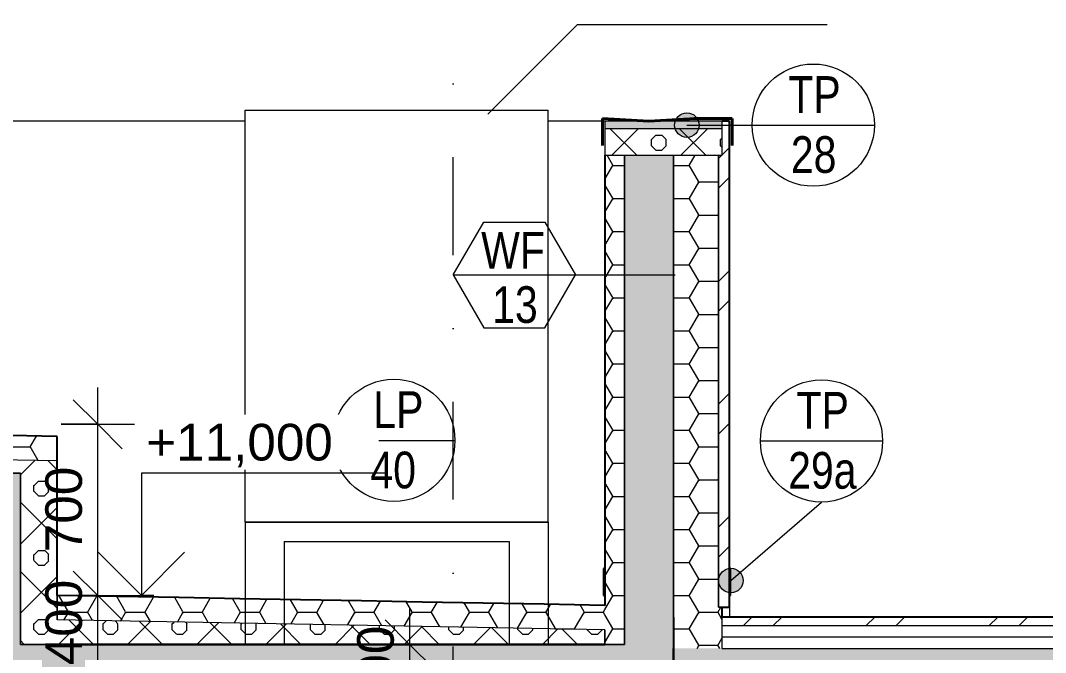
# Model space of a CAD drawing. Header units: millimetres. Extents: x 51291 to 245431, y -8645 to 72638.
# Drawn here: x 237540 to 241733, y 10767 to 13351 of the extents above; entities that cross this region are included whole.
import ezdxf

# ---------------------------------------------------------------- set-up
doc = ezdxf.new("R2010")
doc.units = ezdxf.units.MM
doc.linetypes.add('HA_Dash_3mm-S1mm', pattern=[300, 200, -100])
doc.linetypes.add('HA_DashDot_10mm-S3mm', pattern=[1000, 400, -300, 0, -300])
for name, color, linetype, lineweight in [('A-____-____-DIMS', 9, 'Continuous', 5), ('A-____-____-DIMS-100', 9, 'Continuous', 5), ('A-DETL-____-THIN', 9, 'Continuous', 9), ('A-DETL-____-WIDE', 9, 'Continuous', 40), ('A-DETL-GENF-OTLN', 9, 'Continuous', 9), ('A-FLOR-____-MCUT', 9, 'Continuous', 25), ('A-FLOR-____-PATT', 9, 'Continuous', 25), ('A-GENM-____-IDEN', 9, 'Continuous', 9), ('A-GENM-____-MCUT', 9, 'Continuous', 25), ('A-GENM-____-OTLN', 9, 'Continuous', 9), ('A-ROOF-____-MCUT', 9, 'Continuous', 25), ('A-ROOF-____-PATT', 9, 'Continuous', 25), ('A-WALL-____-MCUT', 9, 'Continuous', 25), ('A-WALL-____-OTLN', 9, 'Continuous', 9), ('A-WALL-____-PATT', 9, 'Continuous', 25), ('G-____-____-DIMS', 9, 'Continuous', 5), ('G-____-____-TEXT', 9, 'Continuous', 5), ('S-GRID-____-OTLN', 9, 'Continuous', 5)]:
    doc.layers.add(name, color=color, linetype=linetype, lineweight=lineweight)
doc.styles.add('Arial_1', font='arial.ttf', dxfattribs={"height": 150})
doc.styles.add('Arial_3', font='arial.ttf', dxfattribs={"width": 0.8, "height": 150})
doc.dimstyles.new('Inner_Dimensions', dxfattribs={"dimscale": 304.8, "dimtxt": 153.03891, "dimasz": 0.656168, "dimexe": 0.492126, "dimexo": 0.0625, "dimgap": 0.065617, "dimtad": 1, "dimdec": 0, "dimzin": 0, "dimdsep": 46, "dimtxsty": 'Arial_1', "dimblk1": 'OBLIQUE', "dimblk2": 'OBLIQUE', "dimsah": 1, "dimcen": 0.09, "dimdle": 0.492126, "dimazin": 0, "dimtfac": 1, "dimtdec": 4, "dimtix": 1, "dimtmove": 0, "dimatfit": 3, "dimfxl": 0.492126, "dimfxlon": 1, "dimtvp": 1, "dimtolj": 1, "dimtzin": 0, "dimlwd": 9, "dimlwe": 9, "dimarcsym": 2})
doc.dimstyles.new('Inner_Dimensions_2', dxfattribs={"dimscale": 304.8, "dimtxt": 153.03891, "dimasz": 0.656168, "dimexe": 0.492126, "dimexo": 0.0625, "dimgap": 0.065617, "dimtad": 1, "dimdec": 0, "dimzin": 0, "dimdsep": 46, "dimtxsty": 'Arial_1', "dimblk1": 'OBLIQUE', "dimblk2": 'OBLIQUE', "dimsah": 1, "dimcen": 0.09, "dimdle": 0.492126, "dimazin": 0, "dimtfac": 1, "dimtdec": 4, "dimtix": 1, "dimtmove": 2, "dimatfit": 3, "dimfxl": 0.492126, "dimfxlon": 1, "dimtvp": 1, "dimtolj": 1, "dimtzin": 0, "dimlwd": 9, "dimlwe": 9, "dimarcsym": 2})
pattern_1 = [(0, (-4371.95, 1865.4), (117.188, 67.658), [78.125, -156.25]), (120, (-4371.95, 1865.4), (-117.18705, 67.65792), [78.125, -156.25]), (60, (-4371.95, 1865.4), (0.00045, 135.31679), [0, -156.25, 78.125, 0])]
pattern_2 = [(45, (-4301.24, 1865.4), (-141.4214, 141.4214), []), (0, (-4075.9, 1931.64), (141.421, 141.421), [25, -257.843]), (45, (-4050.9, 1931.64), (-141.4214, 141.4214), [25, -175]), (90, (-4033.22, 1949.32), (-141.421, 141.421), [25, -257.843]), (135, (-4033.22, 1974.32), (-141.4214, -141.4214), [25, -175]), (0, (-4075.9, 1992), (141.421, 141.421), [25, -257.843]), (45, (-4093.57, 1974.32), (-141.4214, 141.4214), [25, -175]), (90, (-4093.57, 1949.32), (-141.421, 141.421), [25, -257.843]), (135, (-4075.9, 1931.64), (-141.4214, -141.4214), [25, -175]), (135, (-4108.4, 1865.4), (-141.4214, -141.4214), [])]
pattern_3 = [(45, (-4371.95, 1865.4), (-251.447, 251.447), []), (45, (-4371.95, 2246.4), (-251.447, 251.447), [])]

# ---------------------------------------------------------------- blocks, each defined once
blk = doc.blocks.new('HA_GM_Generic Box - VRV Jednotka-1758930-ŘEZ H-H OBJEKT D')
at = {"layer": 'A-GENM-____-OTLN', "color": 250}
for p, q in [((7396.6, 12985), (8636.6, 12985)), ((7396.6, 11300), (7396.6, 12985)), ((8636.6, 11300), (8636.6, 12985)), ((8636.6, 11300), (7396.6, 11300))]:
    blk.add_line(p, q, dxfattribs=at)
blk = doc.blocks.new('HA_GM_Opening_Circle_WallBased - Default-2009170-ŘEZ H-H OBJEKT D')
at = {"layer": 'A-GENM-____-MCUT', "color": 10, "linetype": 'HA_Dash_3mm-S1mm'}
for p, q in [((8862.5, 11110), (8862.5, 11000)), ((8868.5, 11110), (8862.5, 11110)), ((8868.5, 11108.7), (8862.5, 11110)), ((9382.8, 11110), (9378.5, 11110)), ((9382.8, 11110), (9378.5, 11109.1)), ((9382.8, 11000), (9382.8, 11110)), ((8868.5, 11001.3), (8862.5, 11000)), ((8862.5, 11000), (8868.5, 11000)), ((9382.8, 11000), (9378.5, 11000.9)), ((9378.5, 11000), (9382.8, 11000))]:
    blk.add_line(p, q, dxfattribs=at)
blk = doc.blocks.new('185-01_OBJEKT D_Central_rvt-4-ŘEZ H-H OBJEKT D')
at = {"layer": 'A-FLOR-____-PATT', "lineweight": 9}
for points in [[(4188.2, 11300), (6478.2, 11300), (6478.2, 11500), (3898.3, 11500), (3898.3, 11300), (4178.3, 11300)], [(8065, 10600), (9148.5, 10600), (9148.5, 10800), (6298.2, 10800), (6298.2, 10600), (7858.9, 10600)]]:
    blk.add_hatch(color=254, dxfattribs=at).paths.add_polyline_path(points)
at = {"layer": 'A-ROOF-____-PATT', "lineweight": 5}
h = blk.add_hatch(dxfattribs=at)
h.set_pattern_fill('FP_51', color=50, style=0, pattern_type=2)
h.set_pattern_definition(pattern_1)
h.paths.add_polyline_path([(6628.2, 11550), (6628.2, 11650), (4178.3, 11700), (4178.3, 11600), (6563.3, 11551.3)])
h = blk.add_hatch(dxfattribs=at)
h.set_pattern_fill('FP_52', color=50, style=0, pattern_type=2)
h.set_pattern_definition(pattern_2)
h.paths.add_polyline_path([(5440.3, 11500), (6628.2, 11500), (6628.2, 11550), (4178.3, 11600), (4178.3, 11500), (5360.8, 11500)])
h = blk.add_hatch(dxfattribs=at)
h.set_pattern_fill('FP_51', color=50, style=0, pattern_type=2)
h.set_pattern_definition(pattern_1)
h.paths.add_polyline_path([(8868.5, 10859.4), (8868.5, 10959.4), (6628.2, 11000), (6628.2, 10900), (8844.5, 10859.8)])
h = blk.add_hatch(dxfattribs=at)
h.set_pattern_fill('FP_53', color=8, style=0, pattern_type=2)
h.set_pattern_definition(pattern_3)
h.paths.add_polyline_path([(12696.2, 10876.9), (12696.2, 10911.9), (9348.5, 10911.9), (9348.5, 10876.9), (10277.6, 10876.9)])
h.paths.add_polyline_path([(3698.3, 10876.9), (3698.3, 10911.9), (3021.7, 10911.9), (3021.7, 10876.9), (3626.3, 10876.9)])
h = blk.add_hatch(dxfattribs=at)
h.set_pattern_fill('FP_52', color=50, style=0, pattern_type=2)
h.set_pattern_definition(pattern_2)
h.paths.add_polyline_path([(6628.2, 10800), (8868.5, 10800), (8868.5, 10859.4), (6628.2, 10900), (6628.2, 10800)])
h = blk.add_hatch(dxfattribs=at)
h.set_pattern_fill('FP_51', color=50, style=0, pattern_type=2)
h.set_pattern_definition(pattern_1)
h.paths.add_polyline_path([(12696.2, 10690.2), (12696.2, 10783.5), (9148.5, 10783.5), (9148.5, 10690.2), (10277.6, 10690.2)])
h.paths.add_polyline_path([(3898.3, 10690.2), (3898.3, 10783.6), (3021.7, 10783.6), (3021.7, 10690.2), (3713.3, 10690.2)])
at = {"layer": 'A-WALL-____-PATT', "lineweight": 5}
h = blk.add_hatch(dxfattribs=at)
h.set_pattern_fill('FP_53', color=50, style=0, pattern_type=2)
h.set_pattern_definition(pattern_3)
h.paths.add_polyline_path([(9370.6, 10951.9), (9378.5, 10951.9), (9378.5, 12940), (9348.5, 12940), (9348.5, 12800), (9333.5, 12800), (9333.5, 10951.9), (9348.5, 10951.9)])
h = blk.add_hatch(dxfattribs=at)
h.set_pattern_fill('FP_51', color=50, style=0, pattern_type=2)
h.set_pattern_definition(pattern_1)
h.paths.add_polyline_path([(8948.5, 10800), (8948.5, 12800), (8868.5, 12800), (8868.5, 10800)])
at = {"layer": 'A-WALL-____-PATT', "lineweight": 9}
for points in [[(8948.5, 10800), (9148.5, 10800), (9148.5, 12800), (8948.5, 12800), (8948.5, 10919.9)], [(6298.2, 10800), (6478.2, 10800), (6478.2, 11300), (6298.2, 11300), (6298.2, 11076.2)]]:
    blk.add_hatch(color=254, dxfattribs=at).paths.add_polyline_path(points)
at = {"layer": 'A-WALL-____-PATT', "lineweight": 5}
h = blk.add_hatch(dxfattribs=at)
h.set_pattern_fill('FP_51', color=50, style=0, pattern_type=2)
h.set_pattern_definition(pattern_1)
h.paths.add_polyline_path([(9148.5, 10783.5), (9348.5, 10783.5), (9348.5, 10951.9), (9333.5, 10951.9), (9333.5, 12800), (9148.5, 12800), (9148.5, 10783.5)])
h = blk.add_hatch(dxfattribs=at)
h.set_pattern_fill('FP_52', color=50, style=0, pattern_type=2)
h.set_pattern_definition(pattern_2)
h.paths.add_polyline_path([(6628.2, 10800), (6628.2, 11500), (6478.2, 11500), (6478.2, 10800), (6518.2, 10800)])
at = {"layer": 'A-FLOR-____-MCUT', "color": 250, "lineweight": 9}
for p, q in [((6478.2, 11500), (4178.3, 11500)), ((6478.2, 11300), (6478.2, 11500)), ((6628.2, 10800), (6478.2, 10800)), ((8948.5, 10800), (8868.5, 10800)), ((9148.5, 10783.5), (9148.5, 10800))]:
    blk.add_line(p, q, dxfattribs=at)
at = {"layer": 'A-FLOR-____-MCUT', "color": 10}
for p, q in [((8868.5, 10800), (6628.2, 10800)), ((9148.5, 10600), (9148.5, 10783.5))]:
    blk.add_line(p, q, dxfattribs=at)
at = {"layer": 'A-ROOF-____-MCUT', "color": 10}
for p, q in [((6628.2, 11650), (4178.3, 11700)), ((6628.2, 11500), (6628.2, 11650)), ((12696.2, 10911.9), (9348.5, 10911.9)), ((6628.2, 10800), (8868.5, 10800)), ((9148.5, 10783.5), (9148.5, 10600))]:
    blk.add_line(p, q, dxfattribs=at)
at = {"layer": 'A-ROOF-____-MCUT', "color": 250, "lineweight": 9}
for p, q in [((6628.2, 11550), (4178.3, 11600)), ((4178.3, 11500), (6478.2, 11500)), ((6628.2, 11000), (6628.2, 10900)), ((8868.5, 10859.4), (6628.2, 10900)), ((8868.5, 10800), (8868.5, 10859.4)), ((9348.5, 10876.9), (12696.2, 10876.9)), ((9348.5, 10830.2), (12696.2, 10830.2)), ((9348.5, 10783.5), (12696.2, 10783.5))]:
    blk.add_line(p, q, dxfattribs=at)
at = {"layer": 'A-ROOF-____-MCUT', "color": 10, "flags": 128}
blk.add_lwpolyline([(8868.5, 10959.4), (8619.5, 10963.9), (8370.6, 10968.4), (8121.7, 10972.9), (7872.8, 10977.5), (7623.9, 10982), (7374.9, 10986.5), (7126, 10991), (6877.1, 10995.5), (6628.2, 11000)], dxfattribs=at)
at = {"layer": 'A-WALL-____-MCUT', "color": 10}
for p, q in [((9378.5, 12940), (9348.5, 12940)), ((9378.5, 10951.9), (9378.5, 12940)), ((8868.5, 12800), (8868.5, 10959.4)), ((6628.2, 11000), (6628.2, 11500)), ((9348.5, 10951.9), (9378.5, 10951.9)), ((9348.5, 10911.9), (9348.5, 10951.9)), ((9148.5, 10911.9), (9148.5, 10783.5))]:
    blk.add_line(p, q, dxfattribs=at)
at = {"layer": 'A-WALL-____-MCUT', "color": 250, "lineweight": 9}
for p, q in [((8948.5, 12800), (8948.5, 10800)), ((8948.5, 10800), (8948.5, 12800)), ((9148.5, 10911.9), (9148.5, 12800)), ((9148.5, 12800), (9148.5, 10911.9)), ((9333.5, 12800), (9333.5, 10951.9)), ((9333.5, 10951.9), (9333.5, 12800)), ((6478.2, 11500), (6478.2, 11300)), ((6478.2, 11300), (6478.2, 10800)), ((6478.2, 10800), (6478.2, 11300)), ((6628.2, 10900), (6628.2, 11000)), ((9333.5, 10951.9), (9348.5, 10951.9)), ((9348.5, 10951.9), (9333.5, 10951.9)), ((9148.5, 10911.9), (9148.5, 10800)), ((9348.5, 10876.9), (9348.5, 10911.9)), ((8868.5, 10859.4), (8868.5, 10800)), ((9348.5, 10830.2), (9348.5, 10876.9)), ((9348.5, 10783.5), (9348.5, 10830.2)), ((6478.2, 10800), (6628.2, 10800)), ((8868.5, 10800), (8948.5, 10800)), ((9148.5, 10800), (9148.5, 10783.5))]:
    blk.add_line(p, q, dxfattribs=at)
at = {"layer": 'A-WALL-____-OTLN', "color": 250}
for p, q in [((7396.6, 12940), (4178.3, 12940)), ((8868.5, 12940), (8636.6, 12940)), ((9378.5, 12940), (9378.5, 12940)), ((9378.5, 10951.9), (9378.5, 10911.9))]:
    blk.add_line(p, q, dxfattribs=at)
at = {"layer": 'A-GENM-____-OTLN', "color": 250, "lineweight": 9}
for name in ['HA_GM_Generic Box - VRV Jednotka-1758930-ŘEZ H-H OBJEKT D', 'HA_GM_Opening_Circle_WallBased - Default-2009170-ŘEZ H-H OBJEKT D']:
    blk.add_blockref(name, (0, 0), dxfattribs=at)
blk = doc.blocks.new('DIMBLOCK148-ŘEZ H-H OBJEKT D')
at = {"layer": 'A-____-____-DIMS-100', "lineweight": 9}
for p, q in [((237856.5, 11000), (237756.5, 11100)), ((237706.5, 11000), (238006.5, 11000)), ((237856.5, 11000), (237706.5, 11000)), ((237856.5, 10600), (237856.5, 11000)), ((237856.5, 11000), (237956.5, 10900)), ((237856.5, 10600), (237756.5, 10700)), ((237706.5, 10600), (238006.5, 10600)), ((237856.5, 10600), (237706.5, 10600)), ((237856.5, 10600), (237956.5, 10500))]:
    blk.add_line(p, q, dxfattribs=at)
at = {"layer": 'A-____-____-DIMS-100', "color": 0, "lineweight": 9, "insert": (237641.8, 10714.5), "char_height": 150, "width": 415.324, "attachment_point": 1, "rotation": 90, "line_spacing_factor": 0.941778, "style": 'Arial_1'}
blk.add_mtext('400', dxfattribs=at)
blk = doc.blocks.new('_Oblique')
at = {"color": 0, "linetype": 'ByBlock', "lineweight": -2}
blk.add_line((-0.5, -0.5), (0.5, 0.5), dxfattribs=at)
blk = doc.blocks.new('DIMBLOCK149-ŘEZ H-H OBJEKT D')
at = {"layer": 'A-____-____-DIMS-100', "lineweight": 9}
for p, q in [((237856.5, 11000), (237856.5, 11850)), ((237856.5, 11700), (237756.5, 11800)), ((237706.5, 11700), (238006.5, 11700)), ((237856.5, 11700), (237706.5, 11700)), ((237856.5, 11700), (237956.5, 11600)), ((237856.5, 11000), (237756.5, 11100)), ((237706.5, 11000), (238006.5, 11000)), ((237856.5, 11000), (237706.5, 11000)), ((237856.5, 11000), (237956.5, 10900))]:
    blk.add_line(p, q, dxfattribs=at)
at = {"layer": 'A-____-____-DIMS-100', "color": 0, "lineweight": 9, "insert": (237641.8, 11176.9), "char_height": 150, "width": 415.324, "attachment_point": 1, "rotation": 90, "line_spacing_factor": 0.941778, "style": 'Arial_1'}
blk.add_mtext('700', dxfattribs=at)
blk = doc.blocks.new('DIMBLOCK150-ŘEZ H-H OBJEKT D')
at = {"layer": 'A-____-____-DIMS-100', "lineweight": 9}
for p, q in [((239131.9, 10950), (239131.9, 10600)), ((239131.9, 10800), (239031.9, 10900)), ((239281.9, 10800), (238981.9, 10800)), ((239131.9, 10800), (239231.9, 10700)), ((239131.9, 10800), (239281.9, 10800)), ((239131.9, 10600), (239031.9, 10700)), ((239281.9, 10600), (238981.9, 10600)), ((239131.9, 10600), (239231.9, 10500)), ((239131.9, 10600), (239281.9, 10600))]:
    blk.add_line(p, q, dxfattribs=at)
at = {"layer": 'A-____-____-DIMS-100', "color": 0, "lineweight": 9, "insert": (238917.2, 10526.9), "char_height": 150, "width": 415.324, "attachment_point": 1, "rotation": 90, "line_spacing_factor": 0.941778, "style": 'Arial_1'}
blk.add_mtext('200', dxfattribs=at)
blk = doc.blocks.new('HA_TAG_GM_Products - Generic-588599-ŘEZ H-H OBJEKT D')
at = {"layer": 'A-GENM-____-IDEN'}
blk.add_line((6303.2, 2031.3), (6803.2, 2031.3), dxfattribs=at)
blk.add_circle((6553.2, 2031.3), 250, dxfattribs=at)
blk = doc.blocks.new('Spot Elevations - Default-792506-ŘEZ H-H OBJEKT D')
at = {"layer": 'G-____-____-DIMS', "lineweight": 9}
for p, q in [((11965.5, 3575), (10965.5, 3575)), ((10965.5, 3575), (10965.5, 3075)), ((10788.7, 3251.8), (10965.5, 3075)), ((10965.5, 3075), (11142.2, 3251.8))]:
    blk.add_line(p, q, dxfattribs=at)

msp = doc.modelspace()

# ---------------------------------------------------------------- hatches: boundary and pattern name
at = {"layer": 'A-DETL-GENF-OTLN'}
msp.add_hatch(color=255, dxfattribs=at).paths.add_polyline_path([(240210.7, 12910), (240410.7, 12910), (240410.7, 12940), (239930.7, 12940), (239930.7, 12910), (240210.7, 12910)])
at = {"layer": 'A-DETL-GENF-OTLN', "lineweight": 5}
h = msp.add_hatch(dxfattribs=at)
h.set_pattern_fill('FP_52', color=50, style=0, pattern_type=2)
h.set_pattern_definition([(45, (226761, 1865.4), (-141.4214, 141.4214), []), (0, (226986.35, 1931.64), (141.421, 141.421), [25, -257.843]), (45, (227011.35, 1931.64), (-141.4214, 141.4214), [25, -175]), (90, (227029.02, 1949.32), (-141.421, 141.421), [25, -257.843]), (135, (227029.02, 1974.32), (-141.4214, -141.4214), [25, -175]), (0, (226986.35, 1992), (141.421, 141.421), [25, -257.843]), (45, (226968.67, 1974.32), (-141.4214, 141.4214), [25, -175]), (90, (226968.67, 1949.32), (-141.421, 141.421), [25, -257.843]), (135, (226986.35, 1931.64), (-141.4214, -141.4214), [25, -175]), (135, (226953.85, 1865.4), (-141.4214, -141.4214), [])])
h.paths.add_polyline_path([(240396.7, 12800), (240410.7, 12800), (240410.7, 12910), (239930.7, 12910), (239930.7, 12800), (240396.6, 12800)])
at = {"layer": 'A-GENM-____-IDEN'}
h = msp.add_hatch(color=256, dxfattribs=at)
edge = h.paths.add_edge_path()
edge.add_arc((240265.9, 12923.2), 50, 0, 360)
h = msp.add_hatch(color=256, dxfattribs=at)
edge = h.paths.add_edge_path()
edge.add_arc((240445.9, 11061), 50, 0, 360)

# ---------------------------------------------------------------- linework, layer by layer
at = {"layer": 'A-DETL-____-THIN'}
for p, q in [((239451.9, 12967.6), (239819.1, 13334.8)), ((239819.1, 13334.8), (240839.1, 13334.8)), ((240410.7, 12940), (239930.7, 12940)), ((239930.7, 12940), (239930.7, 12910)), ((240410.7, 12910), (240410.7, 12940)), ((239930.7, 12910), (239930.7, 12800)), ((239930.7, 12910), (240410.7, 12910)), ((240410.7, 12800), (240410.7, 12910)), ((239930.7, 12800), (240410.7, 12800)), ((239310.4, 12310.5), (239435.4, 12527)), ((239435.4, 12527), (239685.4, 12527)), ((239685.4, 12527), (239810.4, 12310.5)), ((239310.4, 12310.5), (239810.4, 12310.5)), ((239310.4, 12310.5), (239435.4, 12094)), ((239685.4, 12094), (239810.4, 12310.5)), ((239810.4, 12310.5), (240217.7, 12310.5)), ((239435.4, 12094), (239685.4, 12094)), ((238817.4, 11634.2), (239317.4, 11634.2)), ((238458.8, 11300), (238458.8, 10800)), ((238458.8, 11300), (239698.8, 11300)), ((239698.8, 11300), (239698.8, 10800)), ((238618.8, 11220), (238618.8, 10800)), ((238618.8, 11220), (239538.8, 11220)), ((239538.8, 11220), (239538.8, 10800))]:
    msp.add_line(p, q, dxfattribs=at)
msp.add_circle((239067.4, 11634.2), 250, dxfattribs=at)
at = {"layer": 'A-DETL-____-WIDE'}
for p, q in [((239920.7, 12840), (239920.7, 12950)), ((240110.7, 12940), (239920.7, 12950)), ((240110.7, 12940), (240300.7, 12950)), ((240295.7, 12950), (240450.7, 12950)), ((240450.7, 12950), (240450.7, 12840))]:
    msp.add_line(p, q, dxfattribs=at)
at = {"layer": 'A-GENM-____-IDEN'}
for p, q in [((240265.9, 12923.2), (240532.8, 12923.2)), ((240445.9, 11061), (240816.5, 11381.9))]:
    msp.add_line(p, q, dxfattribs=at)
for centre in [(240265.9, 12923.2), (240445.9, 11061)]:
    msp.add_circle(centre, 50, dxfattribs=at)
at = {"layer": 'G-____-____-DIMS', "lineweight": 9}
for p, q in [((237690.4, 11000), (238086.1, 11000)), ((238086.1, 11000), (238034.9, 11000))]:
    msp.add_line(p, q, dxfattribs=at)
at = {"layer": 'S-GRID-____-OTLN', "linetype": 'HA_DashDot_10mm-S3mm', "lineweight": 9}
msp.add_line((239310.4, -4609.8), (239310.4, 15365.8), dxfattribs=at)

# ---------------------------------------------------------------- block references
at = {"lineweight": 5}
msp.add_blockref('185-01_OBJEKT D_Central_rvt-4-ŘEZ H-H OBJEKT D', (231062.2, 0), dxfattribs=at)
at = {"layer": 'A-GENM-____-IDEN'}
for p in [(234229.6, 10891.9), (234263.3, 9600.6)]:
    msp.add_blockref('HA_TAG_GM_Products - Generic-588599-ŘEZ H-H OBJEKT D', p, dxfattribs=at)
at = {"layer": 'G-____-____-DIMS', "lineweight": 9}
msp.add_blockref('Spot Elevations - Default-792506-ŘEZ H-H OBJEKT D', (227069.4, 7925), dxfattribs=at)

# ---------------------------------------------------------------- texts
at = {"layer": 'A-GENM-____-IDEN', "lineweight": 5, "char_height": 150, "attachment_point": 1, "style": 'Arial_3'}
for s, insert, width in [('TP', (240680.8, 13123.5), 256.54), ('28', (240691.2, 12878), 230.886), ('TP', (240714.5, 11832.2), 256.54), ('29a', (240680.1, 11586.7), 339.915)]:
    msp.add_mtext(s, dxfattribs=dict(at, insert=insert, width=width))
at = {"layer": 'G-____-____-TEXT', "color": 7, "lineweight": 9, "char_height": 150, "attachment_point": 1, "style": 'Arial_3'}
for s, insert, width in [('WF', (239424.4, 12486.4), 333.502), ('13', (239469.5, 12264.4), 230.886), ('LP', (238983.4, 11835.1), 250.126), ('40', (238971.5, 11588.1), 230.886)]:
    msp.add_mtext(s, dxfattribs=dict(at, insert=insert, width=width))

# ---------------------------------------------------------------- dimensions: what is measured, and where the dimension line sits
at = {"layer": 'A-____-____-DIMS', "lineweight": 9}
for base, p1, p2, override, picture, middle in [((237856.5, 11700), (237706.5, 11000), (237706.5, 11700), {"dimpost": '<>', "dimfxl": 700}, 'DIMBLOCK149-ŘEZ H-H OBJEKT D', (237759.9, 11350)), ((239131.9, 10600), (239281.9, 10800), (239281.9, 10600), {"dimpost": '<>', "dimfxl": 200}, 'DIMBLOCK150-ŘEZ H-H OBJEKT D', (239035.4, 10700))]:
    dim = msp.add_linear_dim(base=base, p1=p1, p2=p2, angle=90, dimstyle='Inner_Dimensions', override=override, dxfattribs=at)
    dim.commit()
    dim.dimension.update_dxf_attribs({"geometry": picture, "text_midpoint": middle})
dim = msp.add_linear_dim(base=(237856.5, 11000), p1=(237706.5, 10600), p2=(237706.5, 11000), angle=90, dimstyle='Inner_Dimensions_2', override={"dimpost": '<>', "dimfxl": 400}, dxfattribs=at)
dim.commit()
dim.dimension.update_dxf_attribs({"geometry": 'DIMBLOCK148-ŘEZ H-H OBJEKT D', "text_midpoint": (237741.8, 10922.2), "dimtype": 160, "text_rotation": 90})

# ---------------------------------------------------------------- next in the draw order: texts
at = {"layer": 'G-____-____-DIMS', "lineweight": 9, "insert": (238054.6, 11701.8), "char_height": 150, "width": 912.701, "attachment_point": 1, "line_spacing_factor": 0.941778, "style": 'Arial_1', "bg_fill": 3, "box_fill_scale": 1.25, "bg_fill_color": 256, "bg_fill_true_color": 13158600, "bg_fill_transparency": 0}
msp.add_mtext('+11,000', dxfattribs=at)

doc.saveas('drawing.dxf')
